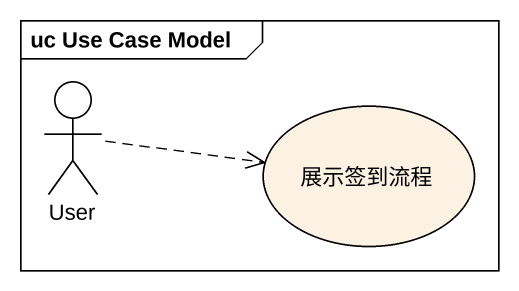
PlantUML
@startuml
mainframe uc Use Case Model
actor User
usecase 展示签到流程
User .right.> 展示签到流程
@enduml
